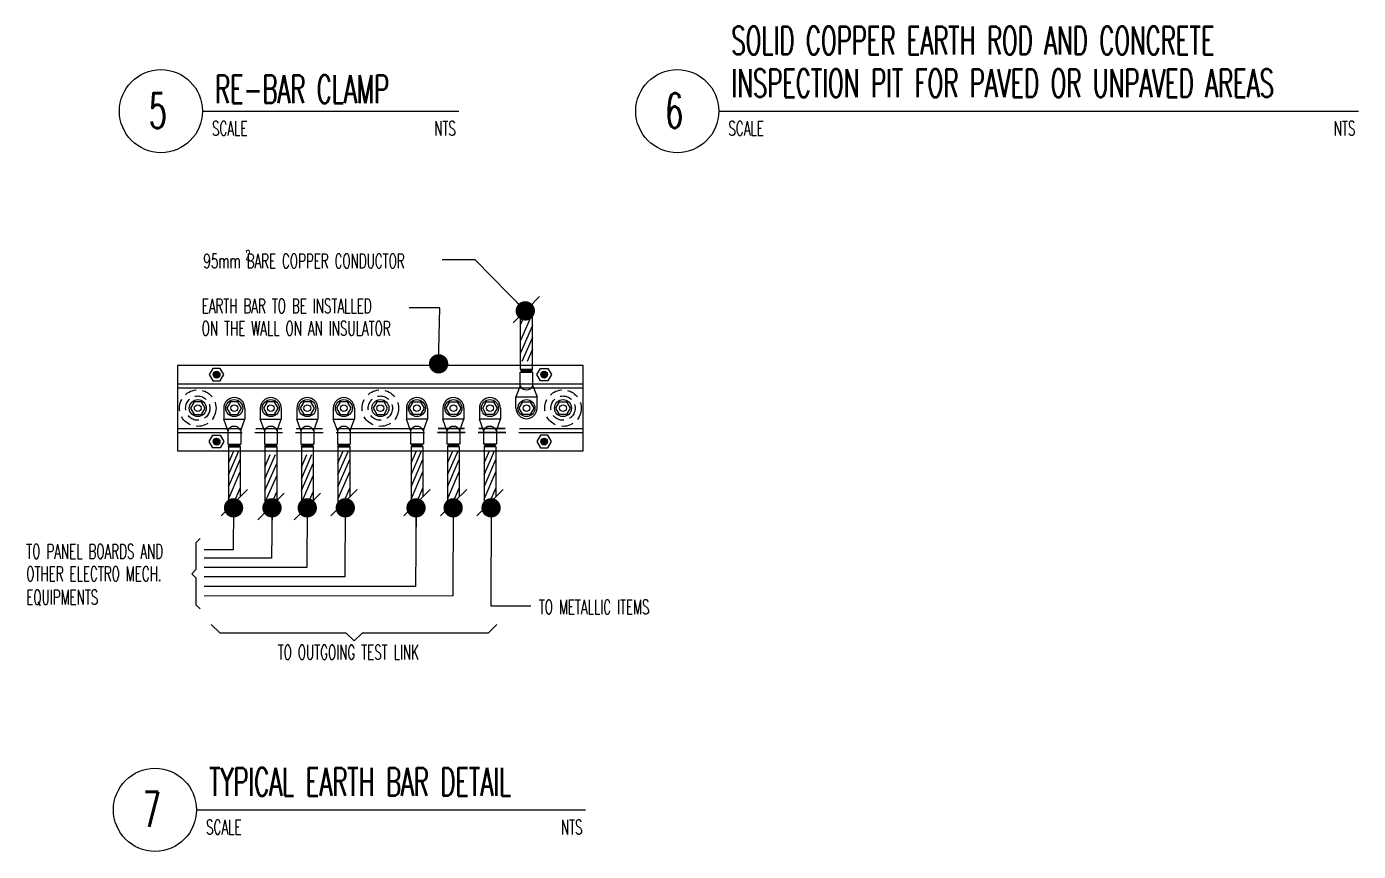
# Model space of a CAD drawing. Extents: x -4542 to -4430, y 158316 to 158395.
# Drawn here: x -4457.38 to -4429.82, y 158317.59 to 158334.66 of the extents above; entities that cross this region are included whole.
import ezdxf

# ---------------------------------------------------------------- set-up
doc = ezdxf.new("R2010")
doc.units = 0
doc.header["$MEASUREMENT"] = 0
doc.linetypes.add('HIDDEN', pattern=[0.375, 0.25, -0.125])
for name, color, linetype in [('DETAILS', 2, 'CONTINUOUS'), ('DIM-IN', 4, 'CONTINUOUS'), ('DTEXT', 2, 'CONTINUOUS'), ('TITLE', 4, 'CONTINUOUS'), ('TXT', 2, 'CONTINUOUS')]:
    doc.layers.add(name, color=color, linetype=linetype)
doc.styles.add('ROMANS', font='ROMANS.shx', dxfattribs={"height": 200})
doc.styles.get("Standard").update_dxf_attribs({"font": 'TXT.shx', "height": 200})
doc.dimstyles.new('ISO-25', dxfattribs={"dimtxt": 0.25, "dimasz": 0.08, "dimexe": 0, "dimexo": 0, "dimgap": 0.05, "dimtad": 1, "dimdec": 4, "dimlfac": 1000, "dimzin": 12, "dimdsep": 46, "dimtxsty": 'Standard', "dimblk": 'DOT', "dimcen": 0, "dimclrd": 4, "dimclre": 4, "dimclrt": 2, "dimadec": 0, "dimazin": 0, "dimtfac": 0.48, "dimtdec": 4, "dimtix": 1, "dimtmove": 0, "dimatfit": 3, "dimldrblk": 'DOT', "dimfxl": 0, "dimtvp": 0.1493333333333333, "dimtolj": 1, "dimtzin": 0, "dimarcsym": 0})

msp = doc.modelspace()

# ---------------------------------------------------------------- hatches: boundary and pattern name
at = {"layer": 'DTEXT', "linetype": 'Continuous'}
h = msp.add_hatch(dxfattribs=at)
h.set_pattern_fill('ANSI31', color=256, scale=0.1680000000000004, style=0)
h.set_pattern_definition([(45, (-4342.874710133427, 158564.3478792769), (-0.01484924240491753, 0.01484924240491753), [])])
h.paths.add_polyline_path([(-4453.382968941832, 158327.455849379, 1), (-4453.523668770032, 158327.455849379, 1)])
h = msp.add_hatch(dxfattribs=at)
h.set_pattern_fill('ANSI31', color=256, style=0)
h.set_pattern_definition([(45, (-4342.874710133427, 158564.3478792769), (0.01484924240491753, -0.01484924240491753), [])])
h.paths.add_polyline_path([(-4446.743414089112, 158327.455849379, 1), (-4446.602714260913, 158327.455849379, 1)])
h = msp.add_hatch(dxfattribs=at)
h.set_pattern_fill('ANSI31', color=256, angle=180, style=0)
h.set_pattern_definition([(225, (-4342.874710133427, 158564.3478792769), (-0.01484924240491753, 0.01484924240491753), [])])
h.paths.add_polyline_path([(-4453.382968941832, 158326.069849379, 1), (-4453.523668770031, 158326.069849379, 1)])
h = msp.add_hatch(dxfattribs=at)
h.set_pattern_fill('ANSI31', color=256, scale=0.1680000000000004, angle=180, style=0)
h.set_pattern_definition([(225, (-4342.874710133427, 158564.3478792769), (0.01484924240491753, -0.01484924240491753), [])])
h.paths.add_polyline_path([(-4446.743414089112, 158326.069849379, 1), (-4446.602714260913, 158326.069849379, 1)])

# ---------------------------------------------------------------- linework, layer by layer
at = {"layer": 'DETAILS', "color": 11}
for p, q in [((-4447.029537090411, 158328.7993219445), (-4447.160991515472, 158328.4955192042)), ((-4446.917391515472, 158328.7252074008), (-4447.160991515472, 158328.1622263714)), ((-4446.917391515472, 158328.4696828713), (-4447.160991515472, 158327.9067018418)), ((-4446.917391515472, 158328.2252681516), (-4447.133900017722, 158327.7248979566)), ((-4446.917391515472, 158327.9808534319), (-4447.028142589672, 158327.7248979566)), ((-4453.208991515472, 158325.6248939038), (-4453.098240441273, 158325.880849379)), ((-4453.208991515472, 158325.3804791841), (-4452.992483013221, 158325.880849379)), ((-4450.940991515472, 158325.6248939038), (-4450.830240441273, 158325.880849379)), ((-4450.940991515472, 158325.3804791841), (-4450.724483013221, 158325.880849379)), ((-4449.428991515472, 158325.6248939038), (-4449.318240441273, 158325.880849379)), ((-4449.428991515472, 158325.3804791841), (-4449.212483013222, 158325.880849379)), ((-4448.672991515472, 158325.6248939038), (-4448.562240441272, 158325.880849379)), ((-4448.672991515472, 158325.3804791841), (-4448.456483013221, 158325.880849379)), ((-4447.916991515472, 158325.6248939038), (-4447.806240441272, 158325.880849379)), ((-4447.916991515472, 158325.3804791841), (-4447.700483013221, 158325.880849379)), ((-4453.208991515472, 158325.1360644643), (-4452.965391515472, 158325.6990454938)), ((-4452.452991515472, 158325.5448453261), (-4452.342240441272, 158325.8008008014)), ((-4452.452991515472, 158325.3004306064), (-4452.236483013221, 158325.8008008014)), ((-4452.452991515472, 158325.0560158867), (-4452.209391515472, 158325.6189969162)), ((-4451.696991515472, 158325.5448453261), (-4451.586240441273, 158325.8008008014)), ((-4451.696991515472, 158325.3004306064), (-4451.480483013222, 158325.8008008014)), ((-4451.696991515472, 158325.0560158867), (-4451.453391515472, 158325.6189969162)), ((-4450.940991515472, 158325.1360644643), (-4450.697391515472, 158325.6990454938)), ((-4449.428991515472, 158325.1360644643), (-4449.185391515472, 158325.6990454938)), ((-4448.672991515472, 158325.1360644643), (-4448.429391515472, 158325.6990454938)), ((-4447.916991515472, 158325.1360644643), (-4447.673391515472, 158325.6990454938)), ((-4453.208991515472, 158324.8805399348), (-4452.965391515472, 158325.4435209643)), ((-4452.452991515472, 158324.8004913572), (-4452.209391515472, 158325.3634723867)), ((-4451.696991515472, 158324.8004913572), (-4451.453391515472, 158325.3634723867)), ((-4450.940991515472, 158324.8805399348), (-4450.697391515472, 158325.4435209643)), ((-4449.428991515472, 158324.8805399348), (-4449.185391515472, 158325.4435209643)), ((-4448.672991515472, 158324.8805399348), (-4448.429391515472, 158325.4435209643)), ((-4447.916991515472, 158324.8805399348), (-4447.673391515472, 158325.4435209643)), ((-4453.096845940533, 158324.8064253911), (-4452.965391515472, 158325.1102281315)), ((-4452.340845940533, 158324.7263768135), (-4452.209391515472, 158325.0301795538)), ((-4451.584845940533, 158324.7263768135), (-4451.453391515472, 158325.0301795538)), ((-4450.828845940533, 158324.8064253911), (-4450.697391515472, 158325.1102281315)), ((-4449.316845940533, 158324.8064253911), (-4449.185391515472, 158325.1102281315)), ((-4448.560845940533, 158324.8064253911), (-4448.429391515472, 158325.1102281315)), ((-4447.804845940533, 158324.8064253911), (-4447.673391515472, 158325.1102281315))]:
    msp.add_line(p, q, dxfattribs=at)
for points in [[(-4446.76846599658, 158329.0705629605), (-4447.000411436008, 158328.8388357928), (-4447.009381050524, 158328.7671026643), (-4447.067070842459, 158328.8593193688), (-4447.064347003572, 158328.7749603916), (-4447.314055095423, 158328.5254872869)], [(-4453.357917034365, 158324.5351843751), (-4453.125971594936, 158324.7669115429), (-4453.117001980419, 158324.8386446714), (-4453.059312188485, 158324.7464279669), (-4453.062036027372, 158324.830786944), (-4452.812327935521, 158325.0802600487)], [(-4452.601917034364, 158324.4551357975), (-4452.369971594936, 158324.6868629653), (-4452.36100198042, 158324.7585960937), (-4452.303312188486, 158324.6663793892), (-4452.306036027372, 158324.7507383664), (-4452.056327935521, 158325.0002114711)], [(-4451.845917034365, 158324.4551357975), (-4451.613971594936, 158324.6868629653), (-4451.60500198042, 158324.7585960937), (-4451.547312188485, 158324.6663793892), (-4451.550036027372, 158324.7507383664), (-4451.300327935521, 158325.0002114711)], [(-4451.089917034365, 158324.5351843751), (-4450.857971594936, 158324.7669115429), (-4450.849001980419, 158324.8386446714), (-4450.791312188485, 158324.7464279669), (-4450.794036027372, 158324.830786944), (-4450.544327935521, 158325.0802600487)], [(-4449.577917034365, 158324.5351843751), (-4449.345971594936, 158324.7669115429), (-4449.33700198042, 158324.8386446714), (-4449.279312188485, 158324.7464279669), (-4449.282036027373, 158324.830786944), (-4449.032327935521, 158325.0802600487)], [(-4448.821917034365, 158324.5351843751), (-4448.589971594936, 158324.7669115429), (-4448.581001980419, 158324.8386446714), (-4448.523312188485, 158324.7464279669), (-4448.526036027372, 158324.830786944), (-4448.276327935521, 158325.0802600487)], [(-4448.065917034364, 158324.5351843751), (-4447.833971594936, 158324.7669115429), (-4447.82500198042, 158324.8386446714), (-4447.767312188485, 158324.7464279669), (-4447.770036027372, 158324.830786944), (-4447.520327935521, 158325.0802600487)]]:
    msp.add_lwpolyline(points, dxfattribs=at)
at = {"layer": 'DIM-IN', "color": 11}
for p, q in [((-4453.880465196195, 158323.9781717003), (-4453.796360754513, 158324.0653488742)), ((-4453.880465196195, 158323.9781717003), (-4453.880465196195, 158323.4242901927)), ((-4453.964569637878, 158323.3371130188), (-4453.880465196195, 158323.4242901927)), ((-4453.964569637878, 158323.3371130188), (-4453.880465196195, 158323.249935845)), ((-4453.880465196195, 158323.249935845), (-4453.880465196195, 158322.6960543373)), ((-4453.880465196195, 158322.6960543373), (-4453.796360754513, 158322.6088771634)), ((-4453.388147653913, 158322.1148048683), (-4453.562502001612, 158322.2830137516)), ((-4447.823912927711, 158322.1148048683), (-4447.649558580011, 158322.2830137516)), ((-4453.388147653913, 158322.1148048683), (-4450.780384638511, 158322.1148048683)), ((-4450.606030290812, 158321.9465959849), (-4450.780384638511, 158322.1148048683)), ((-4450.606030290812, 158321.9465959849), (-4450.431675943112, 158322.1148048683)), ((-4450.431675943112, 158322.1148048683), (-4447.823912927711, 158322.1148048683))]:
    msp.add_line(p, q, dxfattribs=at)
at = {"layer": 'DTEXT'}
for p, q in [((-4446.917391515472, 158327.5659973383), (-4446.917391515472, 158328.9217775876)), ((-4447.160991515472, 158327.5659973383), (-4447.160991515472, 158328.6784068267)), ((-4447.173066300721, 158327.5071973383), (-4446.905316730223, 158327.5071973383)), ((-4447.173066300721, 158327.2236067886), (-4447.173066300721, 158327.5071973383)), ((-4447.160991515472, 158327.5659973383), (-4446.917391515472, 158327.5659973383)), ((-4447.160991515472, 158327.5659973383), (-4447.139991515472, 158327.5071973383)), ((-4447.153491515472, 158327.5449973383), (-4446.924891515472, 158327.5449973383)), ((-4447.145991515472, 158327.5239973383), (-4446.932391515472, 158327.5239973383)), ((-4446.938391515472, 158327.5071973383), (-4446.917391515472, 158327.5659973383)), ((-4446.905316730223, 158327.2236067886), (-4446.905316730223, 158327.5071973383)), ((-4447.173066300721, 158327.2236067886), (-4447.257066300721, 158326.993849379)), ((-4446.905316730223, 158327.2236067886), (-4446.821316730223, 158326.993849379)), ((-4447.257066300721, 158326.762849379), (-4447.257066300721, 158326.993849379)), ((-4447.257066300721, 158326.993849379), (-4446.821316730223, 158326.993849379)), ((-4446.821316730223, 158326.762849379), (-4446.821316730223, 158326.993849379)), ((-4453.305066300721, 158326.762849379), (-4453.305066300721, 158326.531849379)), ((-4452.869316730223, 158326.762849379), (-4452.869316730223, 158326.531849379)), ((-4452.549066300721, 158326.762849379), (-4452.549066300721, 158326.531849379)), ((-4452.113316730223, 158326.762849379), (-4452.113316730223, 158326.531849379)), ((-4451.793066300721, 158326.762849379), (-4451.793066300721, 158326.531849379)), ((-4451.357316730223, 158326.762849379), (-4451.357316730223, 158326.531849379)), ((-4451.037066300721, 158326.762849379), (-4451.037066300721, 158326.531849379)), ((-4450.601316730223, 158326.762849379), (-4450.601316730223, 158326.531849379)), ((-4449.525066300721, 158326.762849379), (-4449.525066300721, 158326.531849379)), ((-4449.089316730223, 158326.762849379), (-4449.089316730223, 158326.531849379)), ((-4448.769066300721, 158326.762849379), (-4448.769066300721, 158326.531849379)), ((-4448.333316730223, 158326.762849379), (-4448.333316730223, 158326.531849379)), ((-4448.013066300721, 158326.762849379), (-4448.013066300721, 158326.531849379)), ((-4447.577316730223, 158326.762849379), (-4447.577316730223, 158326.531849379)), ((-4453.221066300721, 158326.3020919694), (-4453.305066300721, 158326.531849379)), ((-4453.305066300721, 158326.531849379), (-4452.869316730223, 158326.531849379)), ((-4452.953316730223, 158326.3020919694), (-4452.869316730223, 158326.531849379)), ((-4452.465066300721, 158326.3020919694), (-4452.549066300721, 158326.531849379)), ((-4452.549066300721, 158326.531849379), (-4452.113316730223, 158326.531849379)), ((-4452.197316730223, 158326.3020919694), (-4452.113316730223, 158326.531849379)), ((-4451.709066300721, 158326.3020919694), (-4451.793066300721, 158326.531849379)), ((-4451.793066300721, 158326.531849379), (-4451.357316730223, 158326.531849379)), ((-4451.441316730223, 158326.3020919694), (-4451.357316730223, 158326.531849379)), ((-4450.953066300721, 158326.3020919694), (-4451.037066300721, 158326.531849379)), ((-4451.037066300721, 158326.531849379), (-4450.601316730223, 158326.531849379)), ((-4450.685316730223, 158326.3020919694), (-4450.601316730223, 158326.531849379)), ((-4449.441066300721, 158326.3020919694), (-4449.525066300721, 158326.531849379)), ((-4449.089316730223, 158326.531849379), (-4449.525066300721, 158326.531849379)), ((-4449.173316730223, 158326.3020919694), (-4449.089316730223, 158326.531849379)), ((-4448.685066300721, 158326.3020919694), (-4448.769066300721, 158326.531849379)), ((-4448.333316730223, 158326.531849379), (-4448.769066300721, 158326.531849379)), ((-4448.417316730223, 158326.3020919694), (-4448.333316730223, 158326.531849379)), ((-4447.929066300721, 158326.3020919694), (-4448.013066300721, 158326.531849379)), ((-4447.577316730223, 158326.531849379), (-4448.013066300721, 158326.531849379)), ((-4447.661316730223, 158326.3020919694), (-4447.577316730223, 158326.531849379)), ((-4453.221066300721, 158326.3020919694), (-4453.221066300721, 158326.0185014197)), ((-4452.953316730223, 158326.3020919694), (-4452.953316730223, 158326.0185014197)), ((-4452.465066300721, 158326.3020919694), (-4452.465066300721, 158326.0185014197)), ((-4452.197316730223, 158326.3020919694), (-4452.197316730223, 158326.0185014197)), ((-4451.709066300721, 158326.3020919694), (-4451.709066300721, 158326.0185014197)), ((-4451.441316730223, 158326.3020919694), (-4451.441316730223, 158326.0185014197)), ((-4450.953066300721, 158326.3020919694), (-4450.953066300721, 158326.0185014197)), ((-4450.685316730223, 158326.3020919694), (-4450.685316730223, 158326.0185014197)), ((-4449.441066300721, 158326.3020919694), (-4449.441066300721, 158326.0185014197)), ((-4449.173316730223, 158326.3020919694), (-4449.173316730223, 158326.0185014197)), ((-4448.685066300721, 158326.3020919694), (-4448.685066300721, 158326.0185014197)), ((-4448.417316730223, 158326.3020919694), (-4448.417316730223, 158326.0185014197)), ((-4447.929066300721, 158326.3020919694), (-4447.929066300721, 158326.0185014197)), ((-4447.661316730223, 158326.3020919694), (-4447.661316730223, 158326.0185014197)), ((-4453.221066300721, 158326.0185014197), (-4452.953316730223, 158326.0185014197)), ((-4453.208991515472, 158325.9597014197), (-4453.187991515472, 158326.0185014197)), ((-4453.208991515472, 158325.9597014197), (-4453.208991515472, 158324.683969748)), ((-4453.208991515472, 158325.9597014197), (-4452.965391515472, 158325.9597014197)), ((-4453.201491515472, 158325.9807014197), (-4452.972891515472, 158325.9807014197)), ((-4453.193991515472, 158326.0017014197), (-4452.980391515472, 158326.0017014197)), ((-4452.986391515472, 158326.0185014197), (-4452.965391515472, 158325.9597014197)), ((-4452.965391515472, 158325.9597014197), (-4452.965391515472, 158324.9273405089)), ((-4452.465066300721, 158326.0185014197), (-4452.197316730223, 158326.0185014197)), ((-4452.452991515472, 158325.9597014197), (-4452.431991515472, 158326.0185014197)), ((-4452.452991515472, 158325.9597014197), (-4452.452991515472, 158324.6039211704)), ((-4452.452991515472, 158325.9597014197), (-4452.209391515472, 158325.9597014197)), ((-4452.445491515472, 158325.9807014197), (-4452.216891515472, 158325.9807014197)), ((-4452.437991515472, 158326.0017014197), (-4452.224391515472, 158326.0017014197)), ((-4452.230391515472, 158326.0185014197), (-4452.209391515472, 158325.9597014197)), ((-4452.209391515472, 158325.9597014197), (-4452.209391515472, 158324.8472919312)), ((-4451.709066300721, 158326.0185014197), (-4451.441316730223, 158326.0185014197)), ((-4451.696991515472, 158325.9597014197), (-4451.675991515472, 158326.0185014197)), ((-4451.696991515472, 158325.9597014197), (-4451.696991515472, 158324.6039211704)), ((-4451.696991515472, 158325.9597014197), (-4451.453391515472, 158325.9597014197)), ((-4451.689491515472, 158325.9807014197), (-4451.460891515472, 158325.9807014197)), ((-4451.681991515472, 158326.0017014197), (-4451.468391515472, 158326.0017014197)), ((-4451.474391515472, 158326.0185014197), (-4451.453391515472, 158325.9597014197)), ((-4451.453391515472, 158325.9597014197), (-4451.453391515472, 158324.8472919312)), ((-4450.953066300721, 158326.0185014197), (-4450.685316730223, 158326.0185014197)), ((-4450.940991515472, 158325.9597014197), (-4450.919991515472, 158326.0185014197)), ((-4450.940991515472, 158325.9597014197), (-4450.940991515472, 158324.683969748)), ((-4450.940991515472, 158325.9597014197), (-4450.697391515472, 158325.9597014197)), ((-4450.933491515472, 158325.9807014197), (-4450.704891515472, 158325.9807014197)), ((-4450.925991515472, 158326.0017014197), (-4450.712391515472, 158326.0017014197)), ((-4450.718391515472, 158326.0185014197), (-4450.697391515472, 158325.9597014197)), ((-4450.697391515472, 158325.9597014197), (-4450.697391515472, 158324.9273405089)), ((-4449.173316730223, 158326.0185014197), (-4449.441066300721, 158326.0185014197)), ((-4449.407991515472, 158326.0185014197), (-4449.428991515472, 158325.9597014197)), ((-4449.428991515472, 158325.9597014197), (-4449.428991515472, 158324.683969748)), ((-4449.185391515472, 158325.9597014197), (-4449.428991515472, 158325.9597014197)), ((-4449.192891515472, 158325.9807014197), (-4449.421491515472, 158325.9807014197)), ((-4449.200391515472, 158326.0017014197), (-4449.413991515472, 158326.0017014197)), ((-4449.185391515472, 158325.9597014197), (-4449.206391515472, 158326.0185014197)), ((-4449.185391515472, 158325.9597014197), (-4449.185391515472, 158324.9273405089)), ((-4448.417316730223, 158326.0185014197), (-4448.685066300721, 158326.0185014197)), ((-4448.651991515472, 158326.0185014197), (-4448.672991515472, 158325.9597014197)), ((-4448.672991515472, 158325.9597014197), (-4448.672991515472, 158324.683969748)), ((-4448.429391515472, 158325.9597014197), (-4448.672991515472, 158325.9597014197)), ((-4448.436891515472, 158325.9807014197), (-4448.665491515472, 158325.9807014197)), ((-4448.444391515472, 158326.0017014197), (-4448.657991515472, 158326.0017014197)), ((-4448.429391515472, 158325.9597014197), (-4448.450391515472, 158326.0185014197)), ((-4448.429391515472, 158325.9597014197), (-4448.429391515472, 158324.9273405089)), ((-4447.661316730223, 158326.0185014197), (-4447.929066300721, 158326.0185014197)), ((-4447.895991515472, 158326.0185014197), (-4447.916991515472, 158325.9597014197)), ((-4447.916991515472, 158325.9597014197), (-4447.916991515472, 158324.683969748)), ((-4447.673391515472, 158325.9597014197), (-4447.916991515472, 158325.9597014197)), ((-4447.680891515472, 158325.9807014197), (-4447.909491515472, 158325.9807014197)), ((-4447.688391515472, 158326.0017014197), (-4447.901991515472, 158326.0017014197)), ((-4447.673391515472, 158325.9597014197), (-4447.694391515472, 158326.0185014197)), ((-4447.673391515472, 158325.9597014197), (-4447.673391515472, 158324.9273405089))]:
    msp.add_line(p, q, dxfattribs=at)
at = {"layer": 'DTEXT', "color": 11}
for p, q in [((-4454.263191515472, 158327.266849379), (-4445.863191515472, 158327.266849379)), ((-4454.263191515472, 158327.182849379), (-4445.863191515472, 158327.182849379)), ((-4454.263191515472, 158326.342849379), (-4452.941967332249, 158326.342849379)), ((-4454.263191515472, 158326.258849379), (-4452.927066300721, 158326.258849379)), ((-4452.659316730223, 158326.258849379), (-4452.087066300721, 158326.258849379)), ((-4452.644415698695, 158326.342849379), (-4452.101967332249, 158326.342849379)), ((-4451.819316730223, 158326.258849379), (-4451.247066300721, 158326.258849379)), ((-4451.804415698694, 158326.342849379), (-4451.261967332249, 158326.342849379)), ((-4450.979316730223, 158326.258849379), (-4449.147066300721, 158326.258849379)), ((-4450.964415698695, 158326.342849379), (-4449.161967332249, 158326.342849379)), ((-4448.307066300721, 158326.258849379), (-4448.879316730223, 158326.258849379)), ((-4448.879316730223, 158326.258849379), (-4448.307066300721, 158326.258849379)), ((-4448.321967332249, 158326.342849379), (-4448.864415698695, 158326.342849379)), ((-4448.864415698695, 158326.342849379), (-4448.321967332249, 158326.342849379)), ((-4447.467066300721, 158326.258849379), (-4448.039316730223, 158326.258849379)), ((-4448.039316730223, 158326.258849379), (-4447.467066300721, 158326.258849379)), ((-4447.481967332249, 158326.342849379), (-4448.024415698695, 158326.342849379)), ((-4448.024415698695, 158326.342849379), (-4447.481967332249, 158326.342849379)), ((-4447.199316730223, 158326.258849379), (-4445.863191515472, 158326.258849379)), ((-4447.184415698694, 158326.342849379), (-4445.863191515472, 158326.342849379))]:
    msp.add_line(p, q, dxfattribs=at)
at = {"layer": 'DTEXT'}
for points in [[(-4445.863191515472, 158325.880849379), (-4445.863191515472, 158327.644849379), (-4454.263191515472, 158327.644849379), (-4454.263191515472, 158325.880849379)], [(-4453.528693763896, 158327.5864025492), (-4453.604068671859, 158327.455849379), (-4453.528693763896, 158327.3252962088), (-4453.377943947968, 158327.3252962088), (-4453.302569040004, 158327.455849379), (-4453.377943947968, 158327.5864025492)], [(-4446.597689267049, 158327.5864025492), (-4446.522314359085, 158327.455849379), (-4446.597689267049, 158327.3252962088), (-4446.748439082976, 158327.3252962088), (-4446.82381399094, 158327.455849379), (-4446.748439082976, 158327.5864025492)], [(-4453.918566423436, 158326.8934025492), (-4453.9939413314, 158326.762849379), (-4453.918566423436, 158326.6322962088), (-4453.767816607508, 158326.6322962088), (-4453.692441699544, 158326.762849379), (-4453.767816607508, 158326.8934025492)], [(-4453.162566423436, 158326.8934025492), (-4453.237941331399, 158326.762849379), (-4453.162566423436, 158326.6322962088), (-4453.011816607508, 158326.6322962088), (-4452.936441699544, 158326.762849379), (-4453.011816607508, 158326.8934025492)], [(-4452.406566423436, 158326.8934025492), (-4452.4819413314, 158326.762849379), (-4452.406566423436, 158326.6322962088), (-4452.255816607508, 158326.6322962088), (-4452.180441699545, 158326.762849379), (-4452.255816607508, 158326.8934025492)], [(-4451.650566423436, 158326.8934025492), (-4451.7259413314, 158326.762849379), (-4451.650566423436, 158326.6322962088), (-4451.499816607508, 158326.6322962088), (-4451.424441699544, 158326.762849379), (-4451.499816607508, 158326.8934025492)], [(-4450.894566423436, 158326.8934025492), (-4450.969941331399, 158326.762849379), (-4450.894566423436, 158326.6322962088), (-4450.743816607508, 158326.6322962088), (-4450.668441699544, 158326.762849379), (-4450.743816607508, 158326.8934025492)], [(-4450.138566423436, 158326.8934025492), (-4450.2139413314, 158326.762849379), (-4450.138566423436, 158326.6322962088), (-4449.987816607508, 158326.6322962088), (-4449.912441699545, 158326.762849379), (-4449.987816607508, 158326.8934025492)], [(-4449.231816607508, 158326.8934025492), (-4449.156441699544, 158326.762849379), (-4449.231816607508, 158326.6322962088), (-4449.382566423435, 158326.6322962088), (-4449.4579413314, 158326.762849379), (-4449.382566423435, 158326.8934025492)], [(-4448.475816607508, 158326.8934025492), (-4448.400441699544, 158326.762849379), (-4448.475816607508, 158326.6322962088), (-4448.626566423436, 158326.6322962088), (-4448.7019413314, 158326.762849379), (-4448.626566423436, 158326.8934025492)], [(-4447.719816607508, 158326.8934025492), (-4447.644441699545, 158326.762849379), (-4447.719816607508, 158326.6322962088), (-4447.870566423436, 158326.6322962088), (-4447.9459413314, 158326.762849379), (-4447.870566423436, 158326.8934025492)], [(-4447.114566423435, 158326.6322962088), (-4447.189941331399, 158326.762849379), (-4447.114566423435, 158326.8934025492), (-4446.963816607508, 158326.8934025492), (-4446.888441699544, 158326.762849379), (-4446.963816607508, 158326.6322962088)], [(-4446.207816607508, 158326.8934025492), (-4446.132441699544, 158326.762849379), (-4446.207816607508, 158326.6322962088), (-4446.358566423436, 158326.6322962088), (-4446.4339413314, 158326.762849379), (-4446.358566423436, 158326.8934025492)], [(-4453.528693763896, 158325.9392962088), (-4453.604068671859, 158326.069849379), (-4453.528693763896, 158326.2004025492), (-4453.377943947968, 158326.2004025492), (-4453.302569040004, 158326.069849379), (-4453.377943947968, 158325.9392962088)], [(-4446.597689267049, 158325.9392962088), (-4446.522314359085, 158326.069849379), (-4446.597689267049, 158326.2004025492), (-4446.748439082976, 158326.2004025492), (-4446.82381399094, 158326.069849379), (-4446.748439082976, 158325.9392962088)]]:
    msp.add_lwpolyline(points, close=True, dxfattribs=at)
for centre, radius in [((-4453.453318855932, 158327.455849379), 0.0703499140996062), ((-4446.673064175013, 158327.455849379), 0.0703499140996062), ((-4453.843191515472, 158326.762849379), 0.1758747852490155), ((-4453.087191515472, 158326.762849379), 0.1758747852490155), ((-4452.331191515472, 158326.762849379), 0.1758747852490155), ((-4451.575191515472, 158326.762849379), 0.1758747852490155), ((-4450.819191515472, 158326.762849379), 0.1758747852490155), ((-4450.063191515472, 158326.762849379), 0.1758747852490155), ((-4449.307191515472, 158326.762849379), 0.1758747852490155), ((-4448.551191515472, 158326.762849379), 0.1758747852490155), ((-4447.795191515472, 158326.762849379), 0.1758747852490155), ((-4447.039191515472, 158326.762849379), 0.1758747852490155), ((-4446.283191515472, 158326.762849379), 0.1758747852490155), ((-4453.843191515472, 158326.762849379), 0.0703499140996062), ((-4453.087191515472, 158326.762849379), 0.0703499140996062), ((-4452.331191515472, 158326.762849379), 0.0703499140996062), ((-4451.575191515472, 158326.762849379), 0.0703499140996062), ((-4450.819191515472, 158326.762849379), 0.0703499140996062), ((-4450.063191515472, 158326.762849379), 0.0703499140996062), ((-4449.307191515472, 158326.762849379), 0.0703499140996062), ((-4448.551191515472, 158326.762849379), 0.0703499140996062), ((-4447.795191515472, 158326.762849379), 0.0703499140996062), ((-4447.039191515472, 158326.762849379), 0.0703499140996062), ((-4446.283191515472, 158326.762849379), 0.0703499140996062), ((-4453.453318855932, 158326.069849379), 0.0703499140996062), ((-4446.673064175013, 158326.069849379), 0.0703499140996062)]:
    msp.add_circle(centre, radius, dxfattribs=at)
at = {"layer": 'DTEXT', "linetype": 'HIDDEN'}
for centre, radius in [((-4453.843191515472, 158326.762849379), 0.378), ((-4453.843191515472, 158326.762849379), 0.2512496932128793), ((-4450.063191515472, 158326.762849379), 0.378), ((-4450.063191515472, 158326.762849379), 0.2512496932128793), ((-4446.283191515472, 158326.762849379), 0.378), ((-4446.283191515472, 158326.762849379), 0.2512496932128793)]:
    msp.add_circle(centre, radius, dxfattribs=at)
at = {"layer": 'DTEXT'}
for centre, radius, start, end in [((-4447.039191515472, 158327.2882880869), 0.1486812983658935, 205.7874053338583, 334.2125946661417), ((-4453.087191515472, 158326.762849379), 0.2178747852490144, 0, 180), ((-4452.331191515472, 158326.762849379), 0.2178747852490144, 0, 180), ((-4451.575191515472, 158326.762849379), 0.2178747852490144, 0, 180), ((-4450.819191515472, 158326.762849379), 0.2178747852490144, 0, 180), ((-4449.307191515472, 158326.762849379), 0.2178747852490144, 0, 180), ((-4448.551191515472, 158326.762849379), 0.2178747852490144, 0, 180), ((-4447.795191515472, 158326.762849379), 0.2178747852490144, 0, 180), ((-4447.039191515472, 158326.762849379), 0.2178747852490144, 180, 0), ((-4453.087191515472, 158326.2374106711), 0.1486812983658935, 25.78740533385823, 154.2125946661418), ((-4452.331191515472, 158326.2374106711), 0.1486812983658935, 25.78740533385823, 154.2125946661418), ((-4451.575191515472, 158326.2374106711), 0.1486812983658935, 25.78740533385823, 154.2125946661418), ((-4450.819191515472, 158326.2374106711), 0.1486812983658935, 25.78740533385823, 154.2125946661418), ((-4449.307191515472, 158326.2374106711), 0.1486812983658935, 25.78740533385823, 154.2125946661418), ((-4448.551191515472, 158326.2374106711), 0.1486812983658935, 25.78740533385823, 154.2125946661418), ((-4447.795191515472, 158326.2374106711), 0.1486812983658935, 25.78740533385823, 154.2125946661418)]:
    msp.add_arc(centre, radius, start, end, dxfattribs=at)
at = {"layer": 'TITLE', "color": 6}
for p, q in [((-4453.745908322042, 158332.9080011024), (-4448.44112637388, 158332.9080011024)), ((-4443.058405487101, 158332.9080011024), (-4429.820918810133, 158332.9080011024)), ((-4453.869301926276, 158318.4517480571), (-4445.819260674114, 158318.4517480571))]:
    msp.add_line(p, q, dxfattribs=at)
at = {"layer": 'TITLE'}
for centre in [(-4454.605283322042, 158332.9080011024), (-4443.917780487101, 158332.9080011024), (-4454.728676926276, 158318.4517480571)]:
    msp.add_circle(centre, 0.8593749999999999, dxfattribs=at)

# ---------------------------------------------------------------- texts
at = {"layer": 'TITLE', "style": 'ROMANS', "width": 0.6}
for s, height, p in [('SOLID COPPER EARTH ROD AND CONCRETE', 0.576, (-4442.797500817035, 158334.0802152966)), ('RE-BAR CLAMP', 0.576, (-4453.485003651976, 158333.07351891)), ('INSPECTION PIT FOR PAVED OR UNPAVED AREAS', 0.576, (-4442.797500817035, 158333.1993556846)), ('5', 0.7199999999999999, (-4454.854047161447, 158332.5589049919)), ('6', 0.7199999999999999, (-4444.166544326506, 158332.5589049919)), ('TYPICAL EARTH BAR DETAIL', 0.576, (-4453.60839725621, 158318.7431026393)), ('7', 0.7199999999999999, (-4454.977440765681, 158318.1026519466))]:
    msp.add_text(s, height=height, dxfattribs=at).set_placement(p)
at = {"layer": 'TITLE', "color": 2, "style": 'ROMANS', "width": 0.6}
for s, p in [('SCALE', (-4453.547676681947, 158332.4005037984)), ('NTS', (-4448.949238704145, 158332.4005037984)), ('SCALE', (-4442.860173847006, 158332.4005037984)), ('NTS', (-4430.329031140397, 158332.4005037984)), ('SCALE', (-4453.671070286181, 158317.9442507531)), ('NTS', (-4446.327373004378, 158317.9442507531))]:
    msp.add_text(s, height=0.2999999999999999, dxfattribs=at).set_placement(p)
at = {"layer": 'TXT', "style": 'ROMANS', "width": 0.6}
for s, height, p in [('95mm BARE COPPER CONDUCTOR', 0.3, (-4453.72642314727, 158329.6566276136, -0.07348485459295462)), ('2', 0.2, (-4452.857362088662, 158329.833851705, -0.07348485459295462)), ('EARTH BAR TO BE INSTALLED', 0.3, (-4453.761801712946, 158328.726546674, -0.07348485459295462)), ('ON THE WALL ON AN INSULATOR', 0.3, (-4453.761801712946, 158328.2627885058, -0.07348485459295462)), ('TO PANEL BOARDS AND ', 0.3, (-4457.392655223886, 158323.6481370495, -0.07348485459295462)), ('OTHER ELECTRO MECH.', 0.3, (-4457.392655223886, 158323.1843788813, -0.07348485459295462)), ('EQUIPMENTS', 0.3, (-4457.392655223886, 158322.700720735, -0.07348485459295462)), ('TO METALLIC ITEMS', 0.3, (-4446.784922889432, 158322.4994490888, -0.07348485459295462)), ('TO OUTGOING TEST LINK', 0.3, (-4452.188432080075, 158321.5623615899, -0.07348485459295462))]:
    msp.add_text(s, height=height, dxfattribs=at).set_placement(p)

# ---------------------------------------------------------------- leaders
at = {"layer": 'DIM-IN', "color": 11}
for points in [[(-4447.064347003572, 158328.7749603916), (-4448.102073626902, 158329.831272227), (-4448.784180581355, 158329.831272227)], [(-4448.858070394095, 158327.6792516129), (-4448.834779506426, 158328.8349402248), (-4449.467151352417, 158328.8349402248)], [(-4453.102141072003, 158324.7002481321), (-4453.109948583813, 158323.8328662575), (-4453.711222030326, 158323.8328662575)], [(-4452.306377859515, 158324.7002481321), (-4452.317538759829, 158323.6567923252), (-4453.711222030326, 158323.6567923252)], [(-4451.576928380132, 158324.7002481321), (-4451.584735891942, 158323.4644773654), (-4453.711222030326, 158323.4644773654)], [(-4450.789104901295, 158324.7002481321), (-4450.796912413105, 158323.2705836271), (-4453.711222030326, 158323.2705836271)], [(-4449.325624034758, 158324.7002481321), (-4449.333431546568, 158323.0702746419), (-4453.711222030326, 158323.0702746419)], [(-4448.557049576456, 158324.7002481321), (-4448.564857088266, 158322.881944201), (-4453.711222030326, 158322.8699656567)], [(-4447.771767129343, 158324.7002481321), (-4447.779574641153, 158322.6696566714), (-4446.951396564436, 158322.6696566714)]]:
    msp.add_leader(points, dimstyle='ISO-25', override={"dimasz": 0.4, "dimclrd": 11, "dimclre": 11}, dxfattribs=at)

doc.saveas('drawing.dxf')
